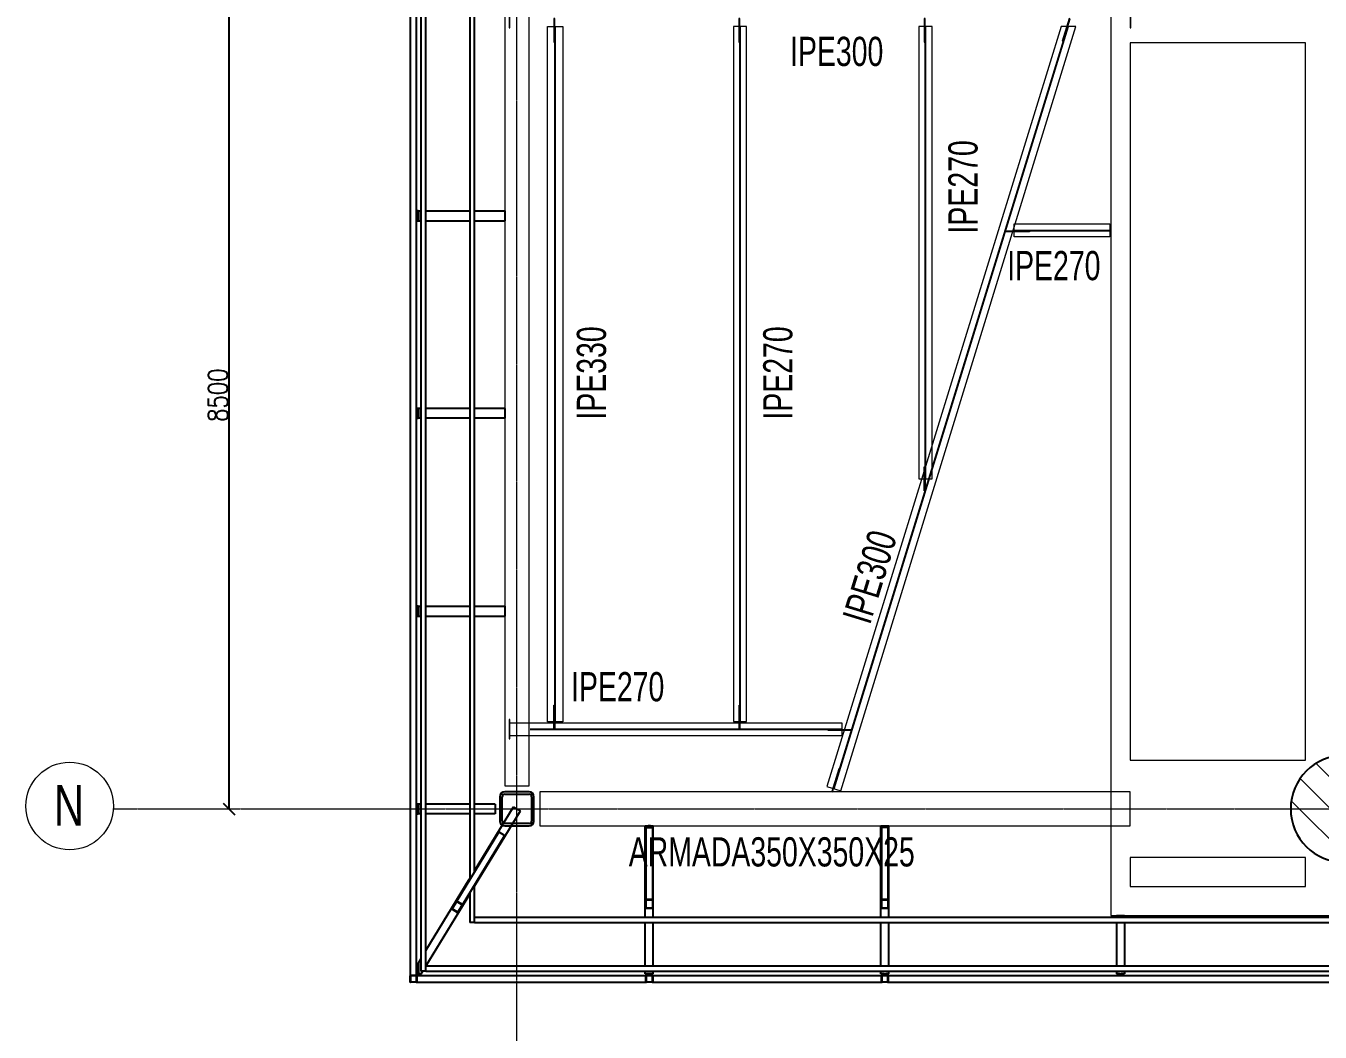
# Model space of a CAD drawing. Header units: millimetres. Extents: x -899 to 76352, y -21218 to 30068.
# Drawn here: x -899 to 12399, y -2293 to 8043 of the extents above; entities that cross this region are included whole.
import ezdxf

# ---------------------------------------------------------------- set-up
doc = ezdxf.new("R2010")
doc.units = ezdxf.units.MM
doc.header["$LTSCALE"] = 0.9
doc.linetypes.add('Grid Line', pattern=[3.33375, 1.905, -0.47625, 0.47625, -0.47625])
for name, color, linetype, lineweight in [('0-2', 250, 'Continuous', 5), ('A_ALMA', 255, 'Continuous', 5), ('E_COLUMNAS', 1, 'Continuous', 18), ('E_COLUMNAS-1', 254, 'Continuous', 25), ('E_COLUMNAS-2', 1, 'Continuous', 9), ('E_COLUMNAS-3', 1, 'Continuous', 35), ('E_COLUMNAS-4', 1, 'Continuous', 25), ('E_EJES', 8, 'Continuous', 9), ('E_EJES-1', 8, 'Grid Line', 9), ('E_TEXTO', 3, 'Continuous', 9), ('E_VIGAS', 5, 'Continuous', 9), ('E_VIGAS-1', 5, 'Continuous', 25), ('E_VIGAS-2', 10, 'Continuous', 25), ('P-PLATINA', 6, 'Continuous', 15), ('S-COLS-HDLN-1', 52, 'Continuous', 9), ('VIGAS_HCB', 253, 'Continuous', 15)]:
    doc.layers.add(name, color=color, linetype=linetype, lineweight=lineweight)
doc.layers.add('COTAS', color=8, linetype='Continuous')
doc.styles.add('Arial Narrow', font='', dxfattribs={"width": 0.85, "height": 0.3})
doc.styles.add('CNI_COTAS', font='romans.shx', dxfattribs={"width": 0.8})
doc.styles.add('Swis721 LtCn BT', font='swisscl.ttf', dxfattribs={"height": 0.42})
doc.styles.get('Arial Narrow').set_extended_font_data('Arial Narrow')
doc.dimstyles.new('1.5', dxfattribs={"dimscale": 0, "dimtxt": 200, "dimasz": 120, "dimexe": 4, "dimexo": 4, "dimgap": 15, "dimtad": 1, "dimdec": 0, "dimzin": 4, "dimdsep": 46, "dimtxsty": 'CNI_COTAS', "dimblk": 'OBLIQUE', "dimcen": -0.09, "dimclrd": 256, "dimclrt": 3, "dimadec": 0, "dimazin": 0, "dimtfac": 1, "dimtdec": 0, "dimtmove": 2, "dimatfit": 0, "dimldrblk": 'OBLIQUE', "dimfxl": 0.05, "dimtolj": 1, "dimtzin": 0, "dimarcsym": 0})

# ---------------------------------------------------------------- blocks, each defined once
blk = doc.blocks.new('EST_SFM_VIGA-METALICA-SECCION-C - EST_SFM_VIGA-METALICA-UPN160-1602621-PLANTA TIPO PISO 18 A PISO 23')
at = {"layer": 'E_VIGAS-1'}
for p, q in [((14.466, 0.047), (-14.455, 0.047)), ((14.471, 0.047), (14.468, 0.047)), ((14.471, 0.047), (14.471, -0.016)), ((-14.46, -0.018), (14.471, -0.018))]:
    blk.add_line(p, q, dxfattribs=at)
blk = doc.blocks.new('EST_SFM_VIGA-METALICA-SECCION-C - EST_SFM_VIGA-METALICA-UPN100-1529610-PLANTA TIPO PISO 18 A PISO 23')
at = {"layer": 'E_VIGAS-2'}
for p, q in [((14.393, 0.032), (-14.441, 0.032)), ((14.393, 0.032), (14.393, -0.018)), ((-14.442, -0.018), (14.393, -0.018))]:
    blk.add_line(p, q, dxfattribs=at)
blk = doc.blocks.new('EST_SFM_VIGA-METALICA-SECCION-C - EST_SFM_VIGA-METALICA-UPN100-1529678-PLANTA TIPO PISO 18 A PISO 23')
at = {"layer": 'E_VIGAS-2'}
for p, q in [((13.374, 0.018), (-13.422, 0.018)), ((13.894, 0.018), (13.507, 0.018)), ((13.894, 0.018), (13.894, -0.032)), ((-13.504, -0.032), (13.456, -0.032)), ((13.59, -0.032), (13.893, -0.032))]:
    blk.add_line(p, q, dxfattribs=at)
blk = doc.blocks.new('EST_SFM_VIGA-METALICA-SECCION-C - EST_SFM_VIGA-METALICA-UPN100-1527742-PLANTA TIPO PISO 18 A PISO 23')
at = {"layer": 'E_VIGAS-2'}
for p, q in [((-34.827, -0.032), (-34.827, 0.018)), ((34.044, 0.018), (-34.827, 0.018)), ((-34.827, -0.032), (34.044, -0.032))]:
    blk.add_line(p, q, dxfattribs=at)
blk = doc.blocks.new('EST_SFM_VIGA-METALICA-SECCION-C - EST_SFM_VIGA-METALICA-UPN100-1527772-PLANTA TIPO PISO 18 A PISO 23')
at = {"layer": 'E_VIGAS-2'}
for p, q in [((-34.929, -0.018), (-34.929, 0.032)), ((34.942, 0.032), (-34.929, 0.032)), ((-34.929, -0.018), (34.942, -0.018))]:
    blk.add_line(p, q, dxfattribs=at)
blk = doc.blocks.new('EST_SFM_VIGA-METALICA-SECCION-C - EST_SFM_VIGA-METALICA-UPN160-1579051-PLANTA TIPO PISO 18 A PISO 23')
at = {"layer": 'E_VIGAS-1'}
for p, q in [((-35.108, 0.047), (-35.175, 0.047)), ((-32.753, 0.047), (-35.107, 0.047)), ((-32.685, 0.047), (-32.751, 0.047)), ((-30.333, 0.047), (-32.684, 0.047)), ((-30.265, 0.047), (-30.331, 0.047)), ((30.107, 0.047), (-30.264, 0.047)), ((-35.176, -0.018), (-35.176, -0.012)), ((-35.176, -0.018), (-35.17, -0.018)), ((-35.112, -0.018), (-32.747, -0.018)), ((-32.689, -0.018), (-30.327, -0.018)), ((-30.269, -0.018), (30.113, -0.018))]:
    blk.add_line(p, q, dxfattribs=at)
blk = doc.blocks.new('EST_SCM_COLUMNA-METALICA-SECCION-CUADRADA - EST_SCM_COLUMNA-TUBULAR-CUADRADA_PTEØ_70x70 e_3mm-1588361-PLANTA TIPO PISO 18 A PISO 23')
at = {"layer": 'E_COLUMNAS-2'}
h = blk.add_hatch(dxfattribs=at)
h.set_pattern_fill('FP_1', color=256, style=0, pattern_type=2)
h.set_pattern_definition([(135, (75.225, -138.917), (-0.15909903, -0.15909903), [])])
h.paths.add_polyline_path([(0.029, -0.035), (0.033, -0.033), (0.035, -0.029), (0.031, -0.031)])
h.paths.add_polyline_path([(-0.029, -0.035), (-0.031, -0.031), (-0.035, -0.029), (-0.033, -0.033)])
h.paths.add_polyline_path([(0.029, -0.035), (0.029, -0.032), (-0.029, -0.032), (-0.029, -0.035), (0.007, -0.035)])
h.paths.add_polyline_path([(0.035, 0.029), (0.033, 0.033), (0.029, 0.035), (0.031, 0.031)])
h.paths.add_polyline_path([(0.035, -0.029), (0.035, 0.029), (0.032, 0.029), (0.032, -0.029)])
h.paths.add_polyline_path([(-0.035, 0.029), (-0.031, 0.031), (-0.029, 0.035), (-0.033, 0.033)])
h.paths.add_polyline_path([(-0.032, -0.029), (-0.032, 0.029), (-0.035, 0.029), (-0.035, -0.029)])
h.paths.add_polyline_path([(0.007, 0.032), (0.029, 0.032), (0.029, 0.035), (-0.029, 0.035), (-0.029, 0.032)])
at = {"layer": 'E_COLUMNAS-1'}
for p, q in [((-0.035, -0.029), (-0.035, 0.029)), ((-0.032, 0.029), (-0.032, -0.029)), ((-0.029, 0.035), (0.029, 0.035)), ((0.029, 0.032), (-0.029, 0.032)), ((0.032, -0.029), (0.032, 0.029)), ((0.035, 0.029), (0.035, -0.029)), ((-0.029, -0.032), (0.029, -0.032)), ((0.029, -0.035), (-0.029, -0.035))]:
    blk.add_line(p, q, dxfattribs=at)
for centre, radius, start, end in [((-0.029, 0.029), 0.006, 90, 180), ((-0.029, 0.029), 0.003, 90, 180), ((0.029, 0.029), 0.006, 0, 90), ((0.029, 0.029), 0.003, 0, 90), ((0.029, 0.029), 0.006, 10, 80), ((0.029, 0.029), 0.003, 30, 60), ((-0.029, -0.029), 0.006, 180, 270), ((-0.029, -0.029), 0.003, 180, 270), ((0.029, -0.029), 0.003, 270, 360), ((0.029, -0.029), 0.006, 270, 0)]:
    blk.add_arc(centre, radius, start, end, dxfattribs=at)
blk = doc.blocks.new('EST_SCM_COLUMNA-METALICA-SECCION-CUADRADA - EST_SCM_COLUMNA-TUBULAR-CUADRADA_PTEØ_70x70 e_3mm-V30-PLANTA TIPO PISO 18 A PISO 23')
at = {"layer": 'E_COLUMNAS-1'}
for p, q in [((-0.035, -0.029), (-0.035, 0.029)), ((-0.032, 0.029), (-0.032, -0.029)), ((-0.029, 0.035), (0.029, 0.035)), ((0.029, 0.032), (-0.029, 0.032)), ((0.032, -0.029), (0.032, 0.029)), ((0.035, 0.029), (0.035, -0.029)), ((-0.029, -0.032), (0.029, -0.032)), ((0.029, -0.035), (-0.029, -0.035))]:
    blk.add_line(p, q, dxfattribs=at)
for centre, radius, start, end in [((-0.029, 0.029), 0.006, 90, 180), ((-0.029, 0.029), 0.006, 90, 170), ((-0.029, 0.029), 0.003, 90, 180), ((-0.029, 0.029), 0.003, 90, 150), ((0.029, 0.029), 0.006, 0, 90), ((0.029, 0.029), 0.006, 10, 90), ((0.029, 0.029), 0.003, 0, 90), ((0.029, 0.029), 0.003, 30, 90), ((-0.029, -0.029), 0.006, 180, 270), ((-0.029, -0.029), 0.003, 180, 270), ((0.029, -0.029), 0.003, 270, 360), ((0.029, -0.029), 0.006, 270, 0)]:
    blk.add_arc(centre, radius, start, end, dxfattribs=at)
blk = doc.blocks.new('EST_SCM_COLUMNA-METALICA-SECCION-CUADRADA - EST_SCM_COLUMNA-TUBULAR-CUADRADA_PTEØ_70x70 e_3mm-V31-PLANTA TIPO PISO 18 A PISO 23')
at = {"layer": 'E_COLUMNAS-1'}
for p, q in [((-0.035, -0.029), (-0.035, 0.029)), ((-0.032, 0.029), (-0.032, -0.029)), ((-0.029, 0.035), (0.029, 0.035)), ((0.029, 0.032), (-0.029, 0.032)), ((0.032, -0.029), (0.032, 0.029)), ((0.035, 0.029), (0.035, -0.029)), ((-0.029, -0.032), (0.029, -0.032)), ((0.029, -0.035), (-0.029, -0.035))]:
    blk.add_line(p, q, dxfattribs=at)
for centre, radius, start, end in [((-0.029, 0.029), 0.006, 90, 180), ((-0.029, 0.029), 0.006, 90, 170), ((-0.029, 0.029), 0.003, 90, 180), ((-0.029, 0.029), 0.003, 90, 150), ((0.029, 0.029), 0.006, 0, 90), ((0.029, 0.029), 0.006, 10, 90), ((0.029, 0.029), 0.003, 0, 90), ((0.029, 0.029), 0.003, 30, 90), ((-0.029, -0.029), 0.006, 180, 270), ((-0.029, -0.029), 0.003, 180, 270), ((0.029, -0.029), 0.003, 270, 360), ((0.029, -0.029), 0.006, 270, 0)]:
    blk.add_arc(centre, radius, start, end, dxfattribs=at)
blk = doc.blocks.new('DCTIB_CNI_EST_MOD-1A-FAC_0001_rvt-2-PLANTA TIPO PISO 18 A PISO 23')
at = {"layer": 'E_VIGAS'}
h = blk.add_hatch(dxfattribs=at)
h.set_pattern_fill('FP_2', color=256, style=0, pattern_type=2)
h.set_pattern_definition([(45, (0, 0), (-0.376888, 0.376888), []), (45, (0, 0.571), (-0.376888, 0.376888), [])])
h.paths.add_polyline_path([(-72.834, 139.641), (-72.77, 139.641), (-72.77, 139.643), (-72.834, 139.643)])
h.paths.add_polyline_path([(-72.834, 139.729), (-72.77, 139.729), (-72.77, 139.731), (-72.834, 139.731)])
at = {"layer": 'E_COLUMNAS-1'}
for centre, radius, start, end in [((-75.196, 138.946), 0.006, 10, 80), ((-75.196, 138.946), 0.006, 10, 80), ((-75.196, 138.946), 0.003, 30, 60), ((-75.196, 138.946), 0.003, 30, 60), ((-72.831, 138.946), 0.006, 90, 170), ((-72.831, 138.946), 0.006, 90, 170), ((-72.831, 138.946), 0.003, 90, 150), ((-72.831, 138.946), 0.003, 90, 150), ((-72.773, 138.946), 0.006, 10, 90), ((-72.773, 138.946), 0.006, 10, 90), ((-72.773, 138.946), 0.003, 30, 90), ((-72.773, 138.946), 0.003, 30, 90), ((-70.411, 138.946), 0.006, 90, 170), ((-70.411, 138.946), 0.006, 90, 170), ((-70.411, 138.946), 0.003, 90, 150), ((-70.411, 138.946), 0.003, 90, 150), ((-70.353, 138.946), 0.006, 10, 90), ((-70.353, 138.946), 0.006, 10, 90), ((-70.353, 138.946), 0.003, 30, 90), ((-70.353, 138.946), 0.003, 30, 90)]:
    blk.add_arc(centre, radius, start, end, dxfattribs=at)
at = {"layer": 'E_VIGAS-1'}
for p, q in [((-75.177, 146.804), (-75.195, 146.804)), ((-75.195, 146.757), (-75.181, 146.757)), ((-75.181, 146.752), (-75.195, 146.752)), ((-75.195, 146.704), (-75.177, 146.704)), ((-75.181, 146.757), (-75.176, 146.757)), ((-75.181, 146.757), (-75.176, 146.757)), ((-75.177, 146.757), (-75.181, 146.757)), ((-75.176, 146.752), (-75.181, 146.752)), ((-75.181, 146.752), (-75.177, 146.752)), ((-75.176, 146.752), (-75.181, 146.752)), ((-75.177, 146.767), (-75.177, 146.804)), ((-75.177, 146.804), (-75.175, 146.804)), ((-75.177, 146.704), (-75.177, 146.742)), ((-75.175, 146.704), (-75.177, 146.704)), ((-75.175, 146.704), (-75.175, 146.804)), ((-75.175, 146.804), (-75.147, 146.804)), ((-75.175, 146.804), (-75.175, 146.704)), ((-75.175, 146.704), (-75.147, 146.704)), ((-75.097, 146.804), (-74.647, 146.804)), ((-75.097, 146.704), (-74.647, 146.704)), ((-74.597, 146.804), (-74.286, 146.804)), ((-74.597, 146.704), (-74.286, 146.704)), ((-74.286, 146.804), (-74.286, 146.704)), ((-75.177, 144.774), (-75.195, 144.774)), ((-75.195, 144.726), (-75.181, 144.726)), ((-75.181, 144.721), (-75.195, 144.721)), ((-75.181, 144.726), (-75.176, 144.726)), ((-75.181, 144.726), (-75.176, 144.726)), ((-75.177, 144.726), (-75.181, 144.726)), ((-75.176, 144.721), (-75.181, 144.721)), ((-75.181, 144.721), (-75.177, 144.721)), ((-75.176, 144.721), (-75.181, 144.721)), ((-75.177, 144.774), (-75.175, 144.774)), ((-75.177, 144.736), (-75.177, 144.774)), ((-75.177, 144.674), (-75.177, 144.711)), ((-75.175, 144.674), (-75.175, 144.774)), ((-75.175, 144.774), (-75.175, 144.674)), ((-75.147, 144.774), (-75.175, 144.774)), ((-74.647, 144.774), (-75.097, 144.774)), ((-74.286, 144.774), (-74.597, 144.774)), ((-74.286, 144.774), (-74.286, 144.674)), ((-75.195, 144.674), (-75.177, 144.674)), ((-75.175, 144.674), (-75.177, 144.674)), ((-75.147, 144.674), (-75.175, 144.674)), ((-74.647, 144.674), (-75.097, 144.674)), ((-74.286, 144.674), (-74.597, 144.674)), ((-75.177, 142.743), (-75.195, 142.743)), ((-75.195, 142.696), (-75.181, 142.696)), ((-75.181, 142.69), (-75.195, 142.69)), ((-75.181, 142.696), (-75.176, 142.696)), ((-75.181, 142.696), (-75.176, 142.696)), ((-75.177, 142.696), (-75.181, 142.696)), ((-75.176, 142.69), (-75.181, 142.69)), ((-75.181, 142.69), (-75.177, 142.69)), ((-75.176, 142.69), (-75.181, 142.69)), ((-75.177, 142.706), (-75.177, 142.743)), ((-75.177, 142.743), (-75.175, 142.743)), ((-75.175, 142.643), (-75.175, 142.743)), ((-75.175, 142.743), (-75.147, 142.743)), ((-75.175, 142.743), (-75.175, 142.643)), ((-75.097, 142.743), (-74.647, 142.743)), ((-74.597, 142.743), (-74.287, 142.743)), ((-74.287, 142.743), (-74.287, 142.643)), ((-75.195, 142.643), (-75.177, 142.643)), ((-75.177, 142.643), (-75.177, 142.68)), ((-75.175, 142.643), (-75.177, 142.643)), ((-75.175, 142.643), (-75.147, 142.643)), ((-75.097, 142.643), (-74.647, 142.643)), ((-74.597, 142.643), (-74.287, 142.643)), ((-75.177, 140.712), (-75.195, 140.712)), ((-75.177, 140.712), (-75.175, 140.712)), ((-75.177, 140.675), (-75.177, 140.712)), ((-75.175, 140.612), (-75.175, 140.712)), ((-75.175, 140.712), (-75.175, 140.612)), ((-75.147, 140.712), (-75.175, 140.712)), ((-74.647, 140.712), (-75.097, 140.712)), ((-74.387, 140.712), (-74.597, 140.712)), ((-74.387, 140.712), (-74.387, 140.612)), ((-75.195, 140.665), (-75.181, 140.665)), ((-75.181, 140.66), (-75.195, 140.66)), ((-75.195, 140.612), (-75.177, 140.612)), ((-75.181, 140.665), (-75.176, 140.665)), ((-75.181, 140.665), (-75.176, 140.665)), ((-75.177, 140.665), (-75.181, 140.665)), ((-75.176, 140.66), (-75.181, 140.66)), ((-75.181, 140.66), (-75.177, 140.66)), ((-75.176, 140.66), (-75.181, 140.66)), ((-75.177, 140.612), (-75.177, 140.65)), ((-75.175, 140.612), (-75.177, 140.612)), ((-75.147, 140.612), (-75.175, 140.612)), ((-74.647, 140.612), (-75.097, 140.612)), ((-74.597, 140.027), (-74.197, 140.684)), ((-74.597, 139.869), (-74.127, 140.641)), ((-74.387, 140.612), (-74.597, 140.612)), ((-74.197, 140.684), (-74.127, 140.641)), ((-74.291, 140.389), (-74.346, 140.423)), ((-72.843, 140.488), (-72.815, 140.488)), ((-72.843, 140.487), (-72.761, 140.487)), ((-72.843, 139.545), (-72.843, 140.487)), ((-72.837, 140.465), (-72.837, 139.727)), ((-72.77, 140.469), (-72.834, 140.469)), ((-72.805, 140.488), (-72.805, 140.487)), ((-72.801, 140.488), (-72.805, 140.488)), ((-72.8, 140.487), (-72.8, 140.488)), ((-72.789, 140.488), (-72.761, 140.488)), ((-72.767, 139.727), (-72.767, 140.465)), ((-72.761, 139.545), (-72.761, 140.487)), ((-70.423, 140.488), (-70.341, 140.488)), ((-70.423, 139.545), (-70.423, 140.488)), ((-70.417, 140.468), (-70.417, 139.727)), ((-70.35, 140.472), (-70.414, 140.472)), ((-70.347, 139.727), (-70.347, 140.468)), ((-70.341, 139.545), (-70.341, 140.488)), ((-74.35, 140.421), (-74.782, 139.711)), ((-74.723, 139.675), (-74.29, 140.384)), ((-75.097, 139.206), (-74.648, 139.943)), ((-75.097, 139.048), (-74.647, 139.787)), ((-74.782, 139.711), (-74.828, 139.637)), ((-74.827, 139.632), (-74.772, 139.599)), ((-74.826, 139.637), (-74.781, 139.711)), ((-74.822, 139.644), (-74.826, 139.637)), ((-74.771, 139.601), (-74.826, 139.634)), ((-74.779, 139.714), (-74.781, 139.711)), ((-74.779, 139.712), (-74.724, 139.678)), ((-74.723, 139.68), (-74.778, 139.713)), ((-74.724, 139.676), (-74.769, 139.602)), ((-74.768, 139.601), (-74.723, 139.675)), ((-74.724, 139.676), (-74.722, 139.679)), ((-72.837, 139.727), (-72.837, 139.645)), ((-72.836, 139.731), (-72.836, 139.727)), ((-72.836, 139.645), (-72.836, 139.727)), ((-72.836, 139.652), (-72.836, 139.645)), ((-72.77, 139.731), (-72.834, 139.731)), ((-72.834, 139.729), (-72.77, 139.729)), ((-72.77, 139.643), (-72.834, 139.643)), ((-72.834, 139.641), (-72.77, 139.641)), ((-72.769, 139.727), (-72.769, 139.731)), ((-72.769, 139.727), (-72.769, 139.645)), ((-72.769, 139.645), (-72.769, 139.652)), ((-72.767, 139.645), (-72.767, 139.727)), ((-70.417, 139.727), (-70.417, 139.645)), ((-70.416, 139.731), (-70.416, 139.727)), ((-70.416, 139.645), (-70.416, 139.727)), ((-70.416, 139.652), (-70.416, 139.645)), ((-70.35, 139.731), (-70.414, 139.731)), ((-70.414, 139.729), (-70.35, 139.729)), ((-70.35, 139.643), (-70.414, 139.643)), ((-70.414, 139.641), (-70.35, 139.641)), ((-70.349, 139.727), (-70.349, 139.731)), ((-70.349, 139.727), (-70.349, 139.645)), ((-70.349, 139.645), (-70.349, 139.652)), ((-70.347, 139.645), (-70.347, 139.727)), ((-74.769, 139.602), (-74.765, 139.609)), ((-72.843, 139.045), (-72.843, 139.495)), ((-72.761, 139.045), (-72.761, 139.495)), ((-70.423, 139.045), (-70.423, 139.495)), ((-70.341, 139.045), (-70.341, 139.495)), ((-68.003, 139.567), (-67.921, 139.567)), ((-68.003, 139.567), (-68.003, 139.545)), ((-68.003, 139.495), (-68.003, 139.045)), ((-67.921, 139.567), (-67.921, 139.545)), ((-67.921, 139.495), (-67.921, 139.045)), ((-75.175, 139.078), (-75.147, 139.124)), ((-75.176, 139.065), (-75.195, 139.033)), ((-75.181, 138.994), (-75.178, 138.999)), ((-75.178, 138.99), (-75.181, 138.984)), ((-75.176, 139.023), (-75.176, 139.076)), ((-75.176, 138.966), (-75.176, 138.972)), ((-75.176, 138.972), (-75.176, 138.966)), ((-75.147, 138.966), (-75.176, 138.966)), ((-75.175, 139.078), (-75.175, 138.967)), ((-75.175, 138.967), (-75.147, 138.967)), ((-75.175, 138.961), (-75.174, 138.959)), ((-75.166, 138.947), (-75.155, 138.966)), ((-75.147, 138.967), (-75.13, 138.995)), ((-72.843, 138.967), (-72.843, 138.995)), ((-72.761, 138.967), (-72.843, 138.967)), ((-72.843, 138.966), (-72.843, 138.967)), ((-72.843, 138.967), (-72.761, 138.967)), ((-72.843, 138.966), (-72.815, 138.966)), ((-72.815, 138.966), (-72.843, 138.966)), ((-72.805, 138.961), (-72.805, 138.966)), ((-72.805, 138.952), (-72.805, 138.961)), ((-72.8, 138.966), (-72.8, 138.961)), ((-72.8, 138.961), (-72.8, 138.952)), ((-72.761, 138.966), (-72.789, 138.966)), ((-72.789, 138.966), (-72.761, 138.966)), ((-72.761, 138.967), (-72.761, 138.995)), ((-72.761, 138.967), (-72.761, 138.966)), ((-70.423, 138.967), (-70.423, 138.995)), ((-70.423, 138.966), (-70.423, 138.967)), ((-70.423, 138.967), (-70.341, 138.967)), ((-70.395, 138.966), (-70.423, 138.966)), ((-70.385, 138.961), (-70.385, 138.966)), ((-70.385, 138.952), (-70.385, 138.961)), ((-70.38, 138.966), (-70.38, 138.961)), ((-70.38, 138.961), (-70.38, 138.952)), ((-70.341, 138.966), (-70.369, 138.966)), ((-70.341, 138.967), (-70.341, 138.995)), ((-70.341, 138.967), (-70.341, 138.966)), ((-68.003, 138.995), (-68.003, 138.967)), ((-68.003, 138.967), (-67.921, 138.967)), ((-68.003, 138.966), (-68.003, 138.967)), ((-67.975, 138.966), (-68.003, 138.966)), ((-67.965, 138.961), (-67.965, 138.966)), ((-67.965, 138.947), (-67.965, 138.961)), ((-67.96, 138.966), (-67.96, 138.961)), ((-67.96, 138.961), (-67.96, 138.947)), ((-67.921, 138.966), (-67.949, 138.966)), ((-67.921, 138.995), (-67.921, 138.967)), ((-67.921, 138.967), (-67.921, 138.966)), ((-75.173, 138.957), (-75.172, 138.955)), ((-75.171, 138.952), (-75.171, 138.95)), ((-72.805, 138.947), (-72.805, 138.949)), ((-72.8, 138.949), (-72.8, 138.947)), ((-70.385, 138.947), (-70.385, 138.949)), ((-70.38, 138.949), (-70.38, 138.947))]:
    blk.add_line(p, q, dxfattribs=at)
at = {"layer": 'E_VIGAS-1', "flags": 128}
for points in [[(-74.35, 140.421), (-74.35, 140.422), (-74.349, 140.422), (-74.348, 140.423), (-74.348, 140.423), (-74.347, 140.423), (-74.346, 140.423), (-74.346, 140.423)], [(-72.834, 140.469), (-72.835, 140.469), (-72.835, 140.468), (-72.836, 140.468), (-72.836, 140.467), (-72.837, 140.466), (-72.837, 140.466), (-72.837, 140.465)], [(-72.767, 140.465), (-72.767, 140.466), (-72.767, 140.466), (-72.768, 140.467), (-72.768, 140.468), (-72.769, 140.468), (-72.769, 140.469), (-72.77, 140.469)], [(-70.414, 140.472), (-70.415, 140.471), (-70.415, 140.471), (-70.416, 140.471), (-70.416, 140.47), (-70.417, 140.469), (-70.417, 140.469), (-70.417, 140.468)], [(-70.347, 140.468), (-70.347, 140.469), (-70.347, 140.469), (-70.348, 140.47), (-70.348, 140.471), (-70.349, 140.471), (-70.349, 140.471), (-70.35, 140.472)], [(-74.291, 140.389), (-74.29, 140.389), (-74.29, 140.388), (-74.29, 140.388), (-74.29, 140.387), (-74.29, 140.386), (-74.29, 140.385), (-74.29, 140.384)], [(-74.828, 139.637), (-74.828, 139.636), (-74.828, 139.636), (-74.828, 139.635), (-74.828, 139.634), (-74.828, 139.633), (-74.828, 139.633), (-74.827, 139.632)], [(-74.826, 139.634), (-74.826, 139.634), (-74.826, 139.635), (-74.827, 139.635), (-74.827, 139.635), (-74.827, 139.636), (-74.826, 139.636), (-74.826, 139.637)], [(-74.778, 139.713), (-74.778, 139.714), (-74.779, 139.714), (-74.78, 139.714), (-74.78, 139.713), (-74.781, 139.713), (-74.782, 139.712), (-74.782, 139.711)], [(-74.781, 139.711), (-74.781, 139.711), (-74.78, 139.711), (-74.78, 139.712), (-74.78, 139.712), (-74.779, 139.712), (-74.779, 139.712), (-74.779, 139.712)], [(-74.724, 139.678), (-74.724, 139.678), (-74.724, 139.678), (-74.724, 139.678), (-74.723, 139.677), (-74.724, 139.677), (-74.724, 139.676), (-74.724, 139.676)], [(-74.723, 139.675), (-74.722, 139.676), (-74.722, 139.677), (-74.722, 139.678), (-74.722, 139.678), (-74.722, 139.679), (-74.722, 139.68), (-74.723, 139.68)], [(-72.834, 139.731), (-72.835, 139.731), (-72.835, 139.731), (-72.836, 139.73), (-72.836, 139.73), (-72.837, 139.729), (-72.837, 139.728), (-72.837, 139.727)], [(-72.837, 139.645), (-72.837, 139.644), (-72.837, 139.643), (-72.836, 139.642), (-72.836, 139.641), (-72.835, 139.641), (-72.835, 139.641), (-72.834, 139.641)], [(-72.836, 139.727), (-72.836, 139.728), (-72.835, 139.728), (-72.835, 139.728), (-72.835, 139.729), (-72.835, 139.729), (-72.834, 139.729), (-72.834, 139.729)], [(-72.834, 139.643), (-72.834, 139.643), (-72.835, 139.643), (-72.835, 139.643), (-72.835, 139.643), (-72.835, 139.644), (-72.836, 139.644), (-72.836, 139.645)], [(-72.767, 139.727), (-72.767, 139.728), (-72.767, 139.729), (-72.768, 139.73), (-72.768, 139.73), (-72.769, 139.731), (-72.769, 139.731), (-72.77, 139.731)], [(-72.77, 139.729), (-72.77, 139.729), (-72.769, 139.729), (-72.769, 139.729), (-72.769, 139.728), (-72.769, 139.728), (-72.769, 139.728), (-72.769, 139.727)], [(-72.77, 139.641), (-72.769, 139.641), (-72.769, 139.641), (-72.768, 139.641), (-72.768, 139.642), (-72.767, 139.643), (-72.767, 139.644), (-72.767, 139.645)], [(-72.769, 139.645), (-72.769, 139.644), (-72.769, 139.644), (-72.769, 139.643), (-72.769, 139.643), (-72.769, 139.643), (-72.77, 139.643), (-72.77, 139.643)], [(-70.414, 139.731), (-70.415, 139.731), (-70.415, 139.731), (-70.416, 139.73), (-70.416, 139.73), (-70.417, 139.729), (-70.417, 139.728), (-70.417, 139.727)], [(-70.417, 139.645), (-70.417, 139.644), (-70.417, 139.643), (-70.416, 139.642), (-70.416, 139.641), (-70.415, 139.641), (-70.415, 139.641), (-70.414, 139.641)], [(-70.416, 139.727), (-70.416, 139.728), (-70.415, 139.728), (-70.415, 139.728), (-70.415, 139.729), (-70.415, 139.729), (-70.414, 139.729), (-70.414, 139.729)], [(-70.414, 139.643), (-70.414, 139.643), (-70.415, 139.643), (-70.415, 139.643), (-70.415, 139.643), (-70.415, 139.644), (-70.416, 139.644), (-70.416, 139.645)], [(-70.347, 139.727), (-70.347, 139.728), (-70.347, 139.729), (-70.348, 139.73), (-70.348, 139.73), (-70.349, 139.731), (-70.349, 139.731), (-70.35, 139.731)], [(-70.35, 139.729), (-70.35, 139.729), (-70.349, 139.729), (-70.349, 139.729), (-70.349, 139.728), (-70.349, 139.728), (-70.349, 139.728), (-70.349, 139.727)], [(-70.35, 139.641), (-70.349, 139.641), (-70.349, 139.641), (-70.348, 139.641), (-70.348, 139.642), (-70.347, 139.643), (-70.347, 139.644), (-70.347, 139.645)], [(-70.349, 139.645), (-70.349, 139.644), (-70.349, 139.644), (-70.349, 139.643), (-70.349, 139.643), (-70.349, 139.643), (-70.35, 139.643), (-70.35, 139.643)], [(-74.772, 139.599), (-74.772, 139.599), (-74.771, 139.599), (-74.77, 139.599), (-74.77, 139.599), (-74.769, 139.6), (-74.768, 139.6), (-74.768, 139.601)], [(-74.769, 139.602), (-74.769, 139.601), (-74.77, 139.601), (-74.77, 139.601), (-74.77, 139.601), (-74.771, 139.601), (-74.771, 139.601), (-74.771, 139.601), (-74.771, 139.601)], [(-75.195, 138.971), (-75.191, 138.978), (-75.186, 138.987), (-75.181, 138.994)], [(-75.181, 138.984), (-75.186, 138.977), (-75.191, 138.968), (-75.195, 138.961)], [(-75.19, 138.971), (-75.186, 138.97), (-75.182, 138.968), (-75.178, 138.964), (-75.175, 138.96), (-75.172, 138.956), (-75.171, 138.951), (-75.17, 138.947)], [(-75.176, 139.076), (-75.176, 139.077), (-75.175, 139.078)], [(-75.147, 138.967), (-75.147, 138.967), (-75.147, 138.966)]]:
    blk.add_lwpolyline(points, dxfattribs=at)
at = {"layer": 'E_VIGAS-1'}
for centre, start_param, end_param in [((-72.815, 140.488), 0, 1.570796), ((-72.815, 140.487), 4.974188, 5.497787), ((-72.815, 140.487), 6.021386, 6.283185), ((-72.789, 140.488), 1.570796, 3.141593), ((-72.789, 140.487), 3.141593, 3.403392), ((-72.789, 140.487), 3.926991, 4.45059)]:
    blk.add_ellipse(centre, major_axis=(0.0107, 0), ratio=0.002301, start_param=start_param, end_param=end_param, dxfattribs=at)
for points, knots in [([(-75.181, 146.757), (-75.181, 146.757), (-75.18, 146.757), (-75.179, 146.758), (-75.178, 146.759), (-75.177, 146.76), (-75.177, 146.762), (-75.177, 146.763), (-75.177, 146.764), (-75.177, 146.766), (-75.177, 146.767)], [0, 0, 0, 0, 0.142857, 0.285714, 0.428571, 0.571429, 0.678571, 0.732143, 0.785714, 1, 1, 1, 1]), ([(-75.177, 146.742), (-75.177, 146.742), (-75.177, 146.744), (-75.177, 146.746), (-75.177, 146.748), (-75.178, 146.75), (-75.179, 146.751), (-75.181, 146.752), (-75.181, 146.752)], [0, 0, 0, 0, 0.142857, 0.285714, 0.428571, 0.571429, 0.785714, 1, 1, 1, 1]), ([(-75.181, 144.726), (-75.181, 144.726), (-75.18, 144.727), (-75.179, 144.727), (-75.178, 144.728), (-75.177, 144.73), (-75.177, 144.731), (-75.177, 144.732), (-75.177, 144.734), (-75.177, 144.735), (-75.177, 144.736)], [0, 0, 0, 0, 0.142857, 0.285714, 0.428571, 0.571429, 0.678571, 0.732143, 0.785714, 1, 1, 1, 1]), ([(-75.177, 144.711), (-75.177, 144.712), (-75.177, 144.713), (-75.177, 144.716), (-75.177, 144.718), (-75.178, 144.719), (-75.179, 144.721), (-75.181, 144.721), (-75.181, 144.721)], [0, 0, 0, 0, 0.142857, 0.285714, 0.428571, 0.571429, 0.785714, 1, 1, 1, 1]), ([(-75.181, 142.696), (-75.181, 142.696), (-75.18, 142.696), (-75.179, 142.697), (-75.178, 142.698), (-75.177, 142.699), (-75.177, 142.7), (-75.177, 142.701), (-75.177, 142.703), (-75.177, 142.704), (-75.177, 142.706)], [0, 0, 0, 0, 0.142857, 0.285714, 0.428571, 0.571429, 0.678571, 0.732143, 0.785714, 1, 1, 1, 1]), ([(-75.177, 142.68), (-75.177, 142.681), (-75.177, 142.683), (-75.177, 142.685), (-75.177, 142.687), (-75.178, 142.689), (-75.179, 142.69), (-75.181, 142.69), (-75.181, 142.69)], [0, 0, 0, 0, 0.142857, 0.285714, 0.428571, 0.571429, 0.785714, 1, 1, 1, 1]), ([(-75.181, 140.665), (-75.181, 140.665), (-75.18, 140.665), (-75.179, 140.666), (-75.178, 140.667), (-75.177, 140.668), (-75.177, 140.67), (-75.177, 140.671), (-75.177, 140.672), (-75.177, 140.674), (-75.177, 140.675)], [0, 0, 0, 0, 0.142857, 0.285714, 0.428571, 0.571429, 0.678571, 0.732143, 0.785714, 1, 1, 1, 1]), ([(-75.177, 140.65), (-75.177, 140.651), (-75.177, 140.652), (-75.177, 140.654), (-75.177, 140.656), (-75.178, 140.658), (-75.179, 140.659), (-75.181, 140.66), (-75.181, 140.66)], [0, 0, 0, 0, 0.142857, 0.285714, 0.428571, 0.571429, 0.785714, 1, 1, 1, 1]), ([(-75.181, 138.994), (-75.18, 138.996), (-75.178, 139.001), (-75.177, 139.009), (-75.176, 139.016), (-75.176, 139.021), (-75.176, 139.023)], [0, 0, 0, 0, 0.285714, 0.571429, 0.785714, 1, 1, 1, 1]), ([(-75.176, 138.972), (-75.176, 138.973), (-75.176, 138.975), (-75.176, 138.977), (-75.176, 138.978), (-75.176, 138.979), (-75.177, 138.98), (-75.177, 138.98), (-75.177, 138.981), (-75.177, 138.982), (-75.177, 138.982), (-75.177, 138.982), (-75.177, 138.982), (-75.177, 138.982), (-75.177, 138.983), (-75.177, 138.984), (-75.177, 138.984), (-75.177, 138.985), (-75.177, 138.985), (-75.177, 138.985), (-75.177, 138.985), (-75.177, 138.985), (-75.178, 138.986), (-75.178, 138.986), (-75.178, 138.987), (-75.178, 138.987), (-75.179, 138.987), (-75.179, 138.987), (-75.179, 138.987), (-75.18, 138.987), (-75.18, 138.986), (-75.181, 138.986), (-75.181, 138.985), (-75.181, 138.984)], [0, 0, 0, 0, 0.142857, 0.214286, 0.25, 0.285714, 0.321429, 0.357143, 0.392857, 0.410714, 0.419643, 0.428571, 0.4375, 0.446429, 0.464286, 0.5, 0.535714, 0.553571, 0.5625, 0.571429, 0.580357, 0.589286, 0.607143, 0.642857, 0.678571, 0.714286, 0.75, 0.785714, 0.821429, 0.839286, 0.857143, 0.928571, 1, 1, 1, 1]), ([(-75.181, 138.984), (-75.181, 138.985), (-75.181, 138.986), (-75.18, 138.986), (-75.18, 138.987), (-75.179, 138.987), (-75.179, 138.987), (-75.179, 138.987), (-75.178, 138.987), (-75.178, 138.987)], [0, 0, 0, 0, 0.0714286, 0.1428571, 0.1607143, 0.1785714, 0.2142857, 0.25, 0.2857143, 0.2857143, 0.2857143, 0.2857143]), ([(-75.177, 138.982), (-75.177, 138.982), (-75.177, 138.982), (-75.177, 138.982), (-75.177, 138.981), (-75.177, 138.98), (-75.177, 138.98), (-75.176, 138.979), (-75.176, 138.978), (-75.176, 138.977), (-75.176, 138.975), (-75.176, 138.973), (-75.176, 138.972)], [0.5714286, 0.5714286, 0.5714286, 0.5714286, 0.5803571, 0.5892857, 0.6071429, 0.6428571, 0.6785714, 0.7142857, 0.75, 0.7857143, 0.8571429, 1, 1, 1, 1]), ([(-72.815, 138.966), (-72.814, 138.966), (-72.813, 138.966), (-72.81, 138.966), (-72.808, 138.965), (-72.806, 138.964), (-72.805, 138.963), (-72.805, 138.962), (-72.805, 138.961)], [0, 0, 0, 0, 0.142857, 0.285714, 0.428571, 0.571429, 0.785714, 1, 1, 1, 1]), ([(-72.805, 138.961), (-72.805, 138.962), (-72.805, 138.963), (-72.807, 138.965), (-72.808, 138.965), (-72.81, 138.966), (-72.811, 138.966), (-72.812, 138.966), (-72.814, 138.966), (-72.815, 138.966)], [0, 0, 0, 0, 0.285714, 0.428571, 0.571429, 0.678571, 0.732143, 0.785714, 1, 1, 1, 1]), ([(-72.789, 138.966), (-72.79, 138.966), (-72.791, 138.966), (-72.794, 138.966), (-72.796, 138.965), (-72.798, 138.965), (-72.799, 138.963), (-72.8, 138.962), (-72.8, 138.961)], [0, 0, 0, 0, 0.142857, 0.285714, 0.428571, 0.571429, 0.785714, 1, 1, 1, 1]), ([(-72.8, 138.961), (-72.8, 138.962), (-72.799, 138.963), (-72.798, 138.965), (-72.796, 138.965), (-72.795, 138.966), (-72.794, 138.966), (-72.792, 138.966), (-72.79, 138.966), (-72.789, 138.966)], [0, 0, 0, 0, 0.285714, 0.428571, 0.571429, 0.678571, 0.732143, 0.785714, 1, 1, 1, 1]), ([(-70.395, 138.966), (-70.394, 138.966), (-70.393, 138.966), (-70.39, 138.966), (-70.388, 138.965), (-70.386, 138.964), (-70.385, 138.963), (-70.385, 138.962), (-70.385, 138.961)], [0, 0, 0, 0, 0.142857, 0.285714, 0.428571, 0.571429, 0.785714, 1, 1, 1, 1]), ([(-70.385, 138.961), (-70.385, 138.962), (-70.385, 138.963), (-70.387, 138.965), (-70.388, 138.965), (-70.39, 138.966), (-70.391, 138.966), (-70.392, 138.966), (-70.394, 138.966), (-70.395, 138.966)], [0, 0, 0, 0, 0.285714, 0.428571, 0.571429, 0.678571, 0.732143, 0.785714, 1, 1, 1, 1]), ([(-70.369, 138.966), (-70.37, 138.966), (-70.371, 138.966), (-70.374, 138.966), (-70.376, 138.965), (-70.378, 138.964), (-70.379, 138.963), (-70.38, 138.962), (-70.38, 138.961)], [0, 0, 0, 0, 0.142857, 0.285714, 0.428571, 0.571429, 0.785714, 1, 1, 1, 1]), ([(-70.38, 138.961), (-70.38, 138.962), (-70.379, 138.963), (-70.378, 138.965), (-70.376, 138.965), (-70.375, 138.966), (-70.374, 138.966), (-70.372, 138.966), (-70.37, 138.966), (-70.369, 138.966)], [0, 0, 0, 0, 0.285714, 0.428571, 0.571429, 0.678571, 0.732143, 0.785714, 1, 1, 1, 1]), ([(-67.965, 138.961), (-67.965, 138.962), (-67.965, 138.963), (-67.967, 138.965), (-67.968, 138.965), (-67.97, 138.966), (-67.971, 138.966), (-67.972, 138.966), (-67.974, 138.966), (-67.975, 138.966)], [0, 0, 0, 0, 0.285714, 0.428571, 0.571429, 0.678571, 0.732143, 0.785714, 1, 1, 1, 1]), ([(-67.975, 138.966), (-67.974, 138.966), (-67.973, 138.966), (-67.97, 138.966), (-67.968, 138.965), (-67.966, 138.964), (-67.965, 138.963), (-67.965, 138.962), (-67.965, 138.961)], [0, 0, 0, 0, 0.142857, 0.285714, 0.428571, 0.571429, 0.785714, 1, 1, 1, 1]), ([(-67.96, 138.961), (-67.96, 138.962), (-67.959, 138.963), (-67.958, 138.965), (-67.956, 138.965), (-67.955, 138.966), (-67.954, 138.966), (-67.952, 138.966), (-67.95, 138.966), (-67.949, 138.966)], [0, 0, 0, 0, 0.285714, 0.428571, 0.571429, 0.678571, 0.732143, 0.785714, 1, 1, 1, 1]), ([(-67.949, 138.966), (-67.95, 138.966), (-67.951, 138.966), (-67.954, 138.966), (-67.956, 138.965), (-67.958, 138.964), (-67.959, 138.963), (-67.96, 138.962), (-67.96, 138.961)], [0, 0, 0, 0, 0.142857, 0.285714, 0.428571, 0.571429, 0.785714, 1, 1, 1, 1])]:
    blk.add_open_spline(points, degree=3, knots=knots, dxfattribs=at)
for points in [[(-75.178, 139.001), (-75.179, 139), (-75.18, 138.997), (-75.181, 138.995), (-75.181, 138.994)], [(-75.176, 139.023), (-75.176, 139.021), (-75.176, 139.018), (-75.177, 139.014), (-75.177, 139.011), (-75.177, 139.009)], [(-75.176, 138.966), (-75.176, 138.966), (-75.176, 138.967), (-75.175, 138.967), (-75.175, 138.967)]]:
    blk.add_open_spline(points, degree=3, dxfattribs=at)
at = {"layer": 'E_COLUMNAS-1'}
for name, p in [('EST_SCM_COLUMNA-METALICA-SECCION-CUADRADA - EST_SCM_COLUMNA-TUBULAR-CUADRADA_PTEØ_70x70 e_3mm-1588361-PLANTA TIPO PISO 18 A PISO 23', (-75.225, 138.917)), ('EST_SCM_COLUMNA-METALICA-SECCION-CUADRADA - EST_SCM_COLUMNA-TUBULAR-CUADRADA_PTEØ_70x70 e_3mm-V30-PLANTA TIPO PISO 18 A PISO 23', (-72.802, 138.917)), ('EST_SCM_COLUMNA-METALICA-SECCION-CUADRADA - EST_SCM_COLUMNA-TUBULAR-CUADRADA_PTEØ_70x70 e_3mm-V31-PLANTA TIPO PISO 18 A PISO 23', (-70.382, 138.917))]:
    blk.add_blockref(name, p, dxfattribs=at)
at = {"layer": 'E_VIGAS-1'}
for name, p, rotation in [('EST_SFM_VIGA-METALICA-SECCION-C - EST_SFM_VIGA-METALICA-UPN160-1602621-PLANTA TIPO PISO 18 A PISO 23', (-75.242, 153.418), 270), ('EST_SFM_VIGA-METALICA-SECCION-C - EST_SFM_VIGA-METALICA-UPN100-1529610-PLANTA TIPO PISO 18 A PISO 23', (-75.13, 153.388), 269.9999999999999), ('EST_SFM_VIGA-METALICA-SECCION-C - EST_SFM_VIGA-METALICA-UPN100-1529678-PLANTA TIPO PISO 18 A PISO 23', (-74.615, 153.388), 270.0000000000001)]:
    blk.add_blockref(name, p, dxfattribs=dict(at, rotation=rotation))
for name, p in [('EST_SFM_VIGA-METALICA-SECCION-C - EST_SFM_VIGA-METALICA-UPN100-1527742-PLANTA TIPO PISO 18 A PISO 23', (-39.77, 139.527)), ('EST_SFM_VIGA-METALICA-SECCION-C - EST_SFM_VIGA-METALICA-UPN100-1527772-PLANTA TIPO PISO 18 A PISO 23', (-40.169, 139.013)), ('EST_SFM_VIGA-METALICA-SECCION-C - EST_SFM_VIGA-METALICA-UPN160-1579051-PLANTA TIPO PISO 18 A PISO 23', (-40.084, 138.9))]:
    blk.add_blockref(name, p, dxfattribs=at)
blk = doc.blocks.new('EST_SCM_COLUMNA-METALICA-SECCION-CUADRADA - EST_SCM_COLUMNA-TUBULAR-CUADRADA_ARMADA_350X350X25-V44-PLANTA TIPO PISO 18 A PISO 23')
at = {"layer": 'S-COLS-HDLN-1'}
h = blk.add_hatch(dxfattribs=at)
h.set_pattern_fill('FP_14', color=256, style=0, pattern_type=2)
h.set_pattern_definition([(135, (74.162, -140.662), (-0.15909903, -0.15909903), [])])
h.paths.add_polyline_path([(-0.125, -0.175), (0.125, -0.175), (0.144, -0.171), (0.16, -0.16), (0.171, -0.144), (0.175, -0.125), (0.175, 0.125), (0.171, 0.144), (0.16, 0.16), (0.144, 0.171), (0.125, 0.175), (-0.125, 0.175), (-0.144, 0.171), (-0.16, 0.16), (-0.171, 0.144), (-0.175, 0.125), (-0.175, -0.125), (-0.171, -0.144), (-0.16, -0.16), (-0.144, -0.171)])
h.paths.add_polyline_path([(-0.125, -0.15), (-0.138, -0.147), (-0.147, -0.138), (-0.15, -0.125), (-0.15, 0.125), (-0.147, 0.137), (-0.138, 0.147), (-0.125, 0.15), (0.125, 0.15), (0.137, 0.147), (0.147, 0.137), (0.15, 0.125), (0.15, -0.125), (0.147, -0.138), (0.137, -0.147), (0.125, -0.15), (-0.061, -0.15)])
at = {"layer": 'E_COLUMNAS-4'}
for p, q in [((0.125, 0.175), (-0.125, 0.175)), ((-0.125, 0.15), (0.125, 0.15)), ((-0.175, 0.125), (-0.175, -0.125)), ((-0.15, -0.125), (-0.15, 0.125)), ((0.15, 0.125), (0.15, -0.125)), ((0.175, -0.125), (0.175, 0.125)), ((0.125, -0.15), (-0.125, -0.15)), ((-0.125, -0.175), (0.125, -0.175))]:
    blk.add_line(p, q, dxfattribs=at)
for centre, radius, start, end in [((-0.125, 0.125), 0.05, 90, 180), ((-0.125, 0.125), 0.025, 90, 180), ((0.125, 0.125), 0.05, 360, 90), ((0.125, 0.125), 0.025, 0, 90), ((-0.125, -0.125), 0.05, 180, 270), ((-0.125, -0.125), 0.025, 180, 270), ((0.125, -0.125), 0.05, 270, 360), ((0.125, -0.125), 0.025, 270, 0)]:
    blk.add_arc(centre, radius, start, end, dxfattribs=at)
blk = doc.blocks.new('Grid - CNI_NOMBRE EJES-372759-PLANTA TIPO PISO 18 A PISO 23')
at = {"layer": 'E_EJES'}
blk.add_circle((0, 0), 0.003, dxfattribs=at)
blk = doc.blocks.new('EST_SCM_COLUMNA-SECCION-CIRCULAR - EST_SCM_COLUMNA-CONCRETO-CIRCULAR_Ø_110cm-1246218-_58_00m_N_E_-NIVEL-15 DOC')
at = {"layer": 'E_COLUMNAS'}
h = blk.add_hatch(dxfattribs=at)
h.set_pattern_fill('FP_6', color=256, style=0, pattern_type=2)
h.set_pattern_definition([(135, (65.662, -140.662), (-0.15909903, -0.15909903), [])])
h.paths.add_polyline_path([(0.041, -0.548), (0.122, -0.536), (0.201, -0.512), (0.275, -0.476), (0.343, -0.43), (0.403, -0.374), (0.454, -0.31), (0.496, -0.239), (0.526, -0.162), (0.544, -0.082), (0.55, 0), (0.544, 0.082), (0.526, 0.162), (0.492, 0.245), (0.454, 0.31), (0.403, 0.374), (0.343, 0.43), (0.275, 0.476), (0.201, 0.512), (0.122, 0.536), (0.041, 0.548), (-0.041, 0.548), (-0.122, 0.536), (-0.201, 0.512), (-0.275, 0.476), (-0.343, 0.43), (-0.403, 0.374), (-0.454, 0.31), (-0.496, 0.239), (-0.526, 0.162), (-0.544, 0.082), (-0.55, 0), (-0.544, -0.082), (-0.526, -0.162), (-0.496, -0.239), (-0.454, -0.31), (-0.403, -0.374), (-0.343, -0.43), (-0.275, -0.476), (-0.201, -0.512), (-0.122, -0.536), (-0.041, -0.548)])
at = {"layer": 'E_COLUMNAS-4'}
for start, end in [(360, 180), (180, 360)]:
    blk.add_arc((0, 0), 0.55, start, end, dxfattribs=at)
blk = doc.blocks.new('_Oblique')
at = {"color": 0, "linetype": 'ByBlock', "lineweight": -2}
blk.add_line((-0.5, -0.5), (0.5, 0.5), dxfattribs=at)
blk = doc.blocks.new('*D557')
at = {"layer": 'COTAS', "lineweight": -2, "transparency": 16777216}
blk.add_line((1189, 0), (1189, 8500), dxfattribs=at)
at = {"layer": 'COTAS', "color": 0, "lineweight": -2, "transparency": 16777216}
for p, q in [((1193, 8500), (1193, 8500)), ((1193, 0), (1193, 0))]:
    blk.add_line(p, q, dxfattribs=at)
at = {"layer": 'Defpoints', "color": 0, "transparency": 16777216}
for p in [(1189, 8500), (1189, 8500), (1189, 0)]:
    blk.add_point(p, dxfattribs=at)
at = {"layer": 'COTAS', "lineweight": -2, "transparency": 16777216, "xscale": 120, "yscale": 120, "zscale": 120}
for p, rotation in [((1189, 8500), 90), ((1189, 0), 270)]:
    blk.add_blockref('_Oblique', p, dxfattribs=dict(at, rotation=rotation))
at = {"layer": 'COTAS', "color": 3, "transparency": 16777216, "insert": (1074, 4250), "char_height": 200, "attachment_point": 5, "rotation": 90, "style": 'CNI_COTAS'}
blk.add_mtext('\\A1;8500', dxfattribs=at)

msp = doc.modelspace()

# ---------------------------------------------------------------- linework, layer by layer
at = {"layer": 'A_ALMA'}
for p, q in [((4535, 895.2), (4535, 8037.6)), ((4542.5, 895.2), (4542.5, 8037.6)), ((6435.5, 898), (6435.5, 8037.6)), ((6442.1, 898), (6442.1, 8037.6)), ((7400, 208), (9806.3, 8038.3)), ((7406.7, 205.9), (9813.7, 8038.3)), ((8340.4, 3275.8), (8340.4, 8037.5)), ((8347, 3390.7), (8347, 8037.5)), ((9255.6, 5945.7), (10237.2, 5945.7)), ((9255.6, 5939.1), (10237.2, 5939.1)), ((4282.2, 820.9), (7482.8, 820.9)), ((4282.2, 814.3), (7482.8, 814.3))]:
    msp.add_line(p, q, dxfattribs=at)
at = {"layer": 'E_EJES-1'}
for p, q in [((4146.2, -4725), (4146.2, 29167.6)), ((0, 0), (75451.7, 0))]:
    msp.add_line(p, q, dxfattribs=at)
at = {"layer": 'E_VIGAS', "color": 30, "true_color": 0xf26722}
for points in [[(10247.2, 26595.9), (10247.2, -1095.9), (66047.4, -1095.8), (66047.3, 26595.9)], [(4022.1, 235), (4272.1, 235), (4272.1, 25265), (4022.1, 25265)], [(12247.1, 500), (12247.1, 7870.2), (10447.2, 7870.2), (10447.2, 500)], [(12247.1, -795.9), (12247.1, -500), (10447.2, -500), (10447.2, -795.9)]]:
    msp.add_lwpolyline(points, close=True, dxfattribs=at)
at = {"layer": 'P-PLATINA'}
for points in [[(4525, 7875), (4535, 7875), (4535, 8119), (4525, 8119)], [(6425.5, 7875), (6435.5, 7875), (6435.5, 8119), (6425.5, 8119)], [(8330.4, 7875), (8340.4, 7875), (8340.4, 8119), (8330.4, 8119)], [(9749, 7886), (9758.6, 7883.1), (9830.3, 8116.3), (9820.7, 8119.2)], [(9413.6, 5939.1), (9413.6, 5929.1), (9169.6, 5929.1), (9169.6, 5939.1)], [(8330.4, 3512.3), (8340.4, 3512.3), (8340.4, 3268.3), (8330.4, 3268.3)], [(4525, 1065), (4535, 1065), (4535, 821), (4525, 821)], [(6428, 1065), (6438, 1065), (6438, 821), (6428, 821)], [(7587.3, 814.4), (7587.3, 804.4), (7343.3, 804.4), (7343.3, 814.4)], [(7380.5, 178.3), (7390.1, 175.4), (7461.7, 408.6), (7452.2, 411.6)]]:
    msp.add_lwpolyline(points, close=True, dxfattribs=at)
at = {"layer": 'VIGAS_HCB', "color": 8}
for points in [[(4066.2, 8222.6), (4066.2, 8022.6), (4072.2, 8022.6), (4072.2, 8222.6)], [(10447.2, 8222.6), (10447.2, 8022.6), (10453.2, 8022.6), (10453.2, 8222.6)], [(4066.2, 917.6), (4066.2, 717.6), (4072.2, 717.6), (4072.2, 917.6)]]:
    msp.add_lwpolyline(points, close=True, dxfattribs=at)
at = {"layer": 'VIGAS_HCB'}
for points in [[(4618.7, 895.2), (4458.7, 895.2), (4458.7, 8037.6), (4618.7, 8037.6)], [(6371.2, 898), (6506.2, 898), (6506.2, 8037.6), (6371.2, 8037.6)], [(8276.2, 3390.7), (8411.2, 3390.7), (8411.2, 8037.5), (8276.2, 8037.5)], [(9255.6, 6009.9), (10237.2, 6009.9), (10237.2, 5874.9), (9255.6, 5874.9)], [(4072.2, 885.1), (7482.8, 885.1), (7482.8, 750.1), (4072.2, 750.1)], [(4382.2, -175.4), (10447.2, -175), (10447.2, 175), (4382.2, 174.6)]]:
    msp.add_lwpolyline(points, close=True, dxfattribs=at)
msp.add_lwpolyline([(7475, 184.9), (9888.5, 8038.3), (9738.5, 8038.3), (7331.7, 229), (7475, 184.9)], dxfattribs=at)

# ---------------------------------------------------------------- block references
at = {"layer": '0-2', "xscale": 999.9999999999983, "yscale": 999.9999999999983, "zscale": 999.9999999999983}
msp.add_blockref('DCTIB_CNI_EST_MOD-1A-FAC_0001_rvt-2-PLANTA TIPO PISO 18 A PISO 23', (78308.3, -140662.4), dxfattribs=at)
at = {"layer": 'E_COLUMNAS-3'}
for name, p, xscale, yscale, zscale in [('EST_SCM_COLUMNA-SECCION-CIRCULAR - EST_SCM_COLUMNA-CONCRETO-CIRCULAR_Ø_110cm-1246218-_58_00m_N_E_-NIVEL-15 DOC', (12646.2, 0), 1000, 1000, 1000), ('EST_SCM_COLUMNA-METALICA-SECCION-CUADRADA - EST_SCM_COLUMNA-TUBULAR-CUADRADA_ARMADA_350X350X25-V44-PLANTA TIPO PISO 18 A PISO 23', (4146.2, 0), 999.9999999999983, 999.9999999999983, 999.9999999999983)]:
    msp.add_blockref(name, p, dxfattribs=dict(at, xscale=xscale, yscale=yscale, zscale=zscale))
at = {"layer": 'E_EJES', "xscale": 149999.9999999996, "yscale": 149999.9999999996, "zscale": 149999.9999999996, "rotation": 269.9999999999994}
msp.add_blockref('Grid - CNI_NOMBRE EJES-372759-PLANTA TIPO PISO 18 A PISO 23', (-449.1, 29.2), dxfattribs=at)

# ---------------------------------------------------------------- texts
at = {"layer": 'E_EJES', "insert": (-611.9, 245.9), "char_height": 420, "width": 372.785, "attachment_point": 1, "style": 'Swis721 LtCn BT'}
msp.add_mtext('N', dxfattribs=at)
at = {"layer": 'E_TEXTO', "char_height": 300, "attachment_point": 1, "style": 'Arial Narrow'}
for s, insert, width in [('IPE300', (6952.6, 7930.8), 1206.139), ('IPE270', (9183.6, 5730.7), 1206.139), ('ARMADA350X350X25', (5295.2, -291.7), 3669.524)]:
    msp.add_mtext(s, dxfattribs=dict(at, insert=insert, width=width))
at = {"layer": 'E_TEXTO', "char_height": 300, "width": 1206.139, "attachment_point": 1, "style": 'Arial Narrow'}
for s, insert, rotation in [('IPE270', (8579, 5910), 90), ('IPE330', (4761.5, 3998.5), 90), ('IPE270', (6676.5, 3998.5), 90), ('IPE300', (7486.4, 1970.3), 72.91725), ('IPE270', (4702.5, 1404.7), 0.0001)]:
    msp.add_mtext(s, dxfattribs=dict(at, insert=insert, rotation=rotation))

# ---------------------------------------------------------------- dimensions: what is measured, and where the dimension line sits
at = {"layer": 'COTAS'}
dim = msp.add_linear_dim(base=(1189.5, 8500), p1=(1189.5, 0), p2=(1189.5, 8500), angle=90, dimstyle='1.5', override={"dimscale": 1}, dxfattribs=at)
dim.commit()
dim.dimension.update_dxf_attribs({"geometry": '*D557', "text_midpoint": (1074.5, 4250)})

doc.saveas('drawing.dxf')
